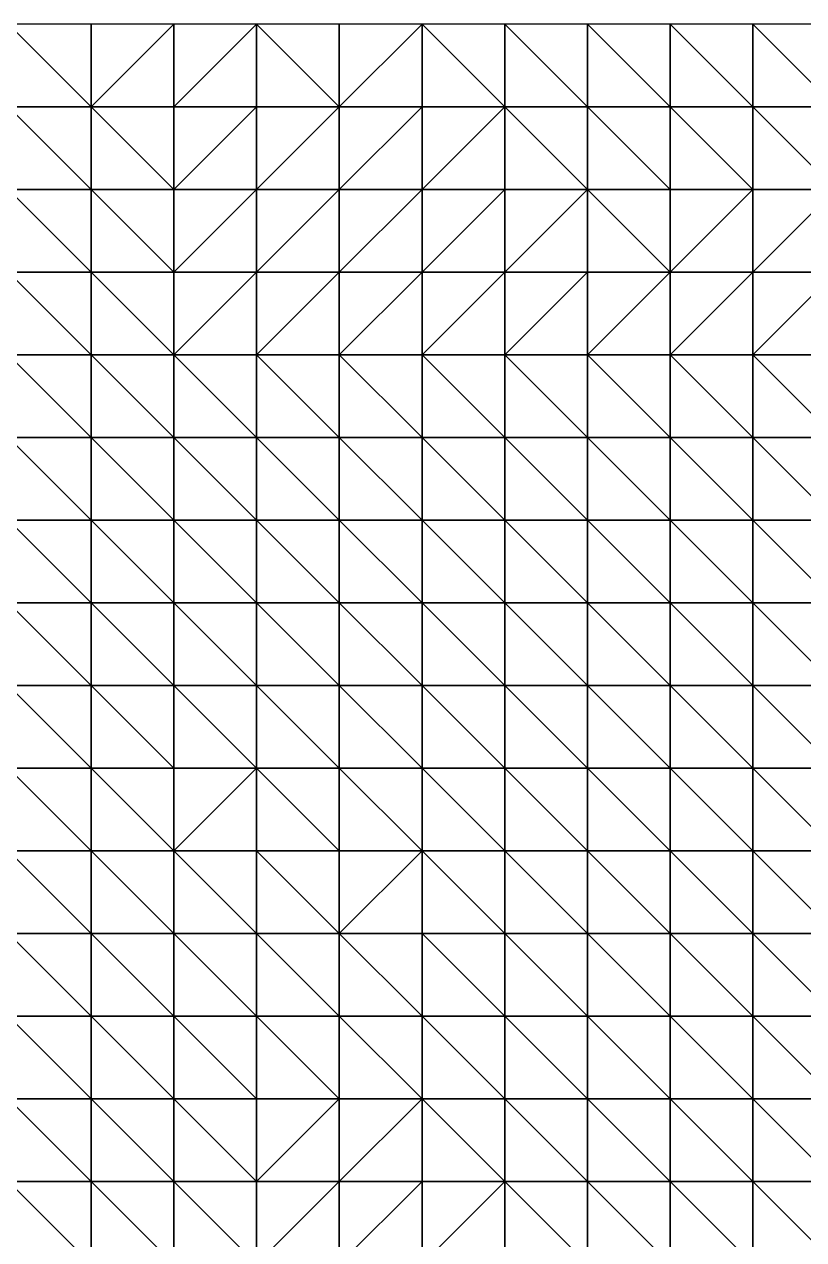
# Model space of a CAD drawing. Header units: metres. Extents: x -315 to 301, y -240 to 232.
# Drawn here: x 70.5 to 145.9, y 114.4 to 232 of the extents above; entities that cross this region are included whole.
import ezdxf

# ---------------------------------------------------------------- set-up
doc = ezdxf.new("R2010")
doc.units = ezdxf.units.M

msp = doc.modelspace()

# ---------------------------------------------------------------- linework, layer by layer
for points in [[(69, 232, -333.8098), (77, 224, -343.2216), (77, 232, -333.3393), (77.0001, 232.0001, -333.3392)], [(69, 232, -333.8098), (69, 224, -345.5745), (77, 224, -343.2216), (77.0001, 224.0001, -343.2215)], [(77, 224, -343.2216), (85, 224, -344.1628), (85, 232, -335.2216), (85.0001, 232.0001, -335.2215)], [(77, 224, -343.2216), (85, 232, -335.2216), (77, 232, -333.3393), (77.0001, 232.0001, -333.3392)], [(85, 224, -344.1628), (93, 224, -345.5745), (93, 232, -338.9863), (93.0001, 232.0001, -338.9862)], [(85, 224, -344.1628), (93, 232, -338.9863), (85, 232, -335.2216), (85.0001, 232.0001, -335.2215)], [(93, 232, -338.9863), (101, 224, -347.9275), (101, 232, -344.6334), (101.0001, 232.0001, -344.6333)], [(93, 232, -338.9863), (93, 224, -345.5745), (101, 224, -347.9275), (101.0001, 224.0001, -347.9274)], [(101, 224, -347.9275), (109, 224, -352.6334), (109, 232, -353.104), (109.0001, 232.0001, -353.1039)], [(101, 224, -347.9275), (109, 232, -353.104), (101, 232, -344.6334), (101.0001, 232.0001, -344.6333)], [(109, 232, -353.104), (117, 224, -359.2216), (117, 232, -360.6334), (117.0001, 232.0001, -360.6333)], [(109, 232, -353.104), (109, 224, -352.6334), (117, 224, -359.2216), (117.0001, 224.0001, -359.2215)], [(117, 232, -360.6334), (125, 224, -362.9863), (125, 232, -362.9863), (125.0001, 232.0001, -362.9862)], [(117, 232, -360.6334), (117, 224, -359.2216), (125, 224, -362.9863), (125.0001, 224.0001, -362.9862)], [(125, 232, -362.9863), (133, 224, -363.9275), (133, 232, -361.5745), (133.0001, 232.0001, -361.5745)], [(125, 232, -362.9863), (125, 224, -362.9863), (133, 224, -363.9275), (133.0001, 224.0001, -363.9274)], [(133, 232, -361.5745), (141, 224, -363.4569), (141, 232, -359.2216), (141.0001, 232.0001, -359.2215)], [(133, 232, -361.5745), (133, 224, -363.9275), (141, 224, -363.4569), (141.0001, 224.0001, -363.4568)], [(141, 232, -359.2216), (149, 224, -362.5158), (149, 232, -356.8687), (149.0001, 232.0001, -356.8686)], [(141, 232, -359.2216), (141, 224, -363.4569), (149, 224, -362.5158), (149.0001, 224.0001, -362.5157)], [(69, 224, -345.5745), (77, 216, -358.2804), (77, 224, -343.2216), (77.0001, 224.0001, -343.2215)], [(69, 224, -345.5745), (69, 216, -361.104), (77, 216, -358.2804), (77.0001, 216.0001, -358.2803)], [(77, 224, -343.2216), (85, 216, -357.3393), (85, 224, -344.1628), (85.0001, 224.0001, -344.1627)], [(77, 224, -343.2216), (77, 216, -358.2804), (85, 216, -357.3393), (85.0001, 216.0001, -357.3392)], [(85, 216, -357.3393), (93, 216, -358.2804), (93, 224, -345.5745), (93.0001, 224.0001, -345.5745)], [(85, 216, -357.3393), (93, 224, -345.5745), (85, 224, -344.1628), (85.0001, 224.0001, -344.1627)], [(93, 216, -358.2804), (101, 216, -358.751), (101, 224, -347.9275), (101.0001, 224.0001, -347.9274)], [(93, 216, -358.2804), (101, 224, -347.9275), (93, 224, -345.5745), (93.0001, 224.0001, -345.5745)], [(101, 216, -358.751), (109, 216, -360.6334), (109, 224, -352.6334), (109.0001, 224.0001, -352.6333)], [(101, 216, -358.751), (109, 224, -352.6334), (101, 224, -347.9275), (101.0001, 224.0001, -347.9274)], [(109, 216, -360.6334), (117, 216, -363.4569), (117, 224, -359.2216), (117.0001, 224.0001, -359.2215)], [(109, 216, -360.6334), (117, 224, -359.2216), (109, 224, -352.6334), (109.0001, 224.0001, -352.6333)], [(117, 224, -359.2216), (125, 216, -365.8098), (125, 224, -362.9863), (125.0001, 224.0001, -362.9862)], [(117, 224, -359.2216), (117, 216, -363.4569), (125, 216, -365.8098), (125.0001, 216.0001, -365.8098)], [(125, 224, -362.9863), (133, 216, -368.1628), (133, 224, -363.9275), (133.0001, 224.0001, -363.9274)], [(125, 224, -362.9863), (125, 216, -365.8098), (133, 216, -368.1628), (133.0001, 216.0001, -368.1627)], [(133, 224, -363.9275), (141, 216, -369.5745), (141, 224, -363.4569), (141.0001, 224.0001, -363.4568)], [(133, 224, -363.9275), (133, 216, -368.1628), (141, 216, -369.5745), (141.0001, 216.0001, -369.5745)], [(141, 224, -363.4569), (149, 216, -369.5745), (149, 224, -362.5158), (149.0001, 224.0001, -362.5157)], [(141, 224, -363.4569), (141, 216, -369.5745), (149, 216, -369.5745), (149.0001, 216.0001, -369.5745)], [(69, 216, -361.104), (77, 208, -371.4569), (77, 216, -358.2804), (77.0001, 216.0001, -358.2803)], [(69, 216, -361.104), (69, 208, -373.3393), (77, 208, -371.4569), (77.0001, 208.0001, -371.4568)], [(77, 216, -358.2804), (85, 208, -369.5745), (85, 216, -357.3393), (85.0001, 216.0001, -357.3392)], [(77, 216, -358.2804), (77, 208, -371.4569), (85, 208, -369.5745), (85.0001, 208.0001, -369.5745)], [(85, 208, -369.5745), (93, 208, -369.5745), (93, 216, -358.2804), (93.0001, 216.0001, -358.2803)], [(85, 208, -369.5745), (93, 216, -358.2804), (85, 216, -357.3393), (85.0001, 216.0001, -357.3392)], [(93, 208, -369.5745), (101, 208, -370.5157), (101, 216, -358.751), (101.0001, 216.0001, -358.7509)], [(93, 208, -369.5745), (101, 216, -358.751), (93, 216, -358.2804), (93.0001, 216.0001, -358.2803)], [(101, 208, -370.5157), (109, 208, -371.9275), (109, 216, -360.6334), (109.0001, 216.0001, -360.6333)], [(101, 208, -370.5157), (109, 216, -360.6334), (101, 216, -358.751), (101.0001, 216.0001, -358.7509)], [(109, 208, -371.9275), (117, 208, -372.3981), (117, 216, -363.4569), (117.0001, 216.0001, -363.4568)], [(109, 208, -371.9275), (117, 216, -363.4569), (109, 216, -360.6334), (109.0001, 216.0001, -360.6333)], [(117, 208, -372.3981), (125, 208, -373.3393), (125, 216, -365.8098), (125.0001, 216.0001, -365.8098)], [(117, 208, -372.3981), (125, 216, -365.8098), (117, 216, -363.4569), (117.0001, 216.0001, -363.4568)], [(125, 216, -365.8098), (133, 208, -375.6922), (133, 216, -368.1628), (133.0001, 216.0001, -368.1627)], [(125, 216, -365.8098), (125, 208, -373.3393), (133, 208, -375.6922), (133.0001, 208.0001, -375.6921)], [(133, 208, -375.6922), (141, 208, -378.5157), (141, 216, -369.5745), (141.0001, 216.0001, -369.5745)], [(133, 208, -375.6922), (141, 216, -369.5745), (133, 216, -368.1628), (133.0001, 216.0001, -368.1627)], [(141, 208, -378.5157), (149, 208, -378.5157), (149, 216, -369.5745), (149.0001, 216.0001, -369.5745)], [(141, 208, -378.5157), (149, 216, -369.5745), (141, 216, -369.5745), (141.0001, 216.0001, -369.5745)], [(69, 208, -373.3393), (77, 200, -378.5157), (77, 208, -371.4569), (77.0001, 208.0001, -371.4568)], [(69, 208, -373.3393), (69, 200, -379.4569), (77, 200, -378.5157), (77.0001, 200.0001, -378.5156)], [(77, 208, -371.4569), (85, 200, -377.104), (85, 208, -369.5745), (85.0001, 208.0001, -369.5745)], [(77, 208, -371.4569), (77, 200, -378.5157), (85, 200, -377.104), (85.0001, 200.0001, -377.1039)], [(85, 200, -377.104), (93, 200, -377.5745), (93, 208, -369.5745), (93.0001, 208.0001, -369.5745)], [(85, 200, -377.104), (93, 208, -369.5745), (85, 208, -369.5745), (85.0001, 208.0001, -369.5745)], [(93, 200, -377.5745), (101, 200, -380.3981), (101, 208, -370.5157), (101.0001, 208.0001, -370.5156)], [(93, 200, -377.5745), (101, 208, -370.5157), (93, 208, -369.5745), (93.0001, 208.0001, -369.5745)], [(101, 200, -380.3981), (109, 200, -382.751), (109, 208, -371.9275), (109.0001, 208.0001, -371.9274)], [(101, 200, -380.3981), (109, 208, -371.9275), (101, 208, -370.5157), (101.0001, 208.0001, -370.5156)], [(109, 200, -382.751), (117, 200, -383.2216), (117, 208, -372.3981), (117.0001, 208.0001, -372.398)], [(109, 200, -382.751), (117, 208, -372.3981), (109, 208, -371.9275), (109.0001, 208.0001, -371.9274)], [(117, 200, -383.2216), (125, 200, -383.6922), (125, 208, -373.3393), (125.0001, 208.0001, -373.3392)], [(117, 200, -383.2216), (125, 208, -373.3393), (117, 208, -372.3981), (117.0001, 208.0001, -372.398)], [(125, 200, -383.6922), (133, 200, -385.5745), (133, 208, -375.6922), (133.0001, 208.0001, -375.6921)], [(125, 200, -383.6922), (133, 208, -375.6922), (125, 208, -373.3393), (125.0001, 208.0001, -373.3392)], [(133, 200, -385.5745), (141, 200, -388.3981), (141, 208, -378.5157), (141.0001, 208.0001, -378.5156)], [(133, 200, -385.5745), (141, 208, -378.5157), (133, 208, -375.6922), (133.0001, 208.0001, -375.6921)], [(141, 200, -388.3981), (149, 200, -388.8687), (149, 208, -378.5157), (149.0001, 208.0001, -378.5156)], [(141, 200, -388.3981), (149, 208, -378.5157), (141, 208, -378.5157), (141.0001, 208.0001, -378.5156)], [(69, 200, -379.4569), (77, 192, -382.751), (77, 200, -378.5157), (77.0001, 200.0001, -378.5156)], [(69, 200, -379.4569), (69, 192, -382.2804), (77, 192, -382.751), (77.0001, 192.0001, -382.7509)], [(77, 200, -378.5157), (85, 192, -381.8098), (85, 200, -377.104), (85.0001, 200.0001, -377.1039)], [(77, 200, -378.5157), (77, 192, -382.751), (85, 192, -381.8098), (85.0001, 192.0001, -381.8098)], [(85, 200, -377.104), (93, 192, -383.6922), (93, 200, -377.5745), (93.0001, 200.0001, -377.5745)], [(85, 200, -377.104), (85, 192, -381.8098), (93, 192, -383.6922), (93.0001, 192.0001, -383.6921)], [(93, 200, -377.5745), (101, 192, -386.9863), (101, 200, -380.3981), (101.0001, 200.0001, -380.398)], [(93, 200, -377.5745), (93, 192, -383.6922), (101, 192, -386.9863), (101.0001, 192.0001, -386.9862)], [(101, 200, -380.3981), (109, 192, -389.3393), (109, 200, -382.751), (109.0001, 200.0001, -382.7509)], [(101, 200, -380.3981), (101, 192, -386.9863), (109, 192, -389.3393), (109.0001, 192.0001, -389.3392)], [(109, 200, -382.751), (117, 192, -390.2804), (117, 200, -383.2216), (117.0001, 200.0001, -383.2215)], [(109, 200, -382.751), (109, 192, -389.3393), (117, 192, -390.2804), (117.0001, 192.0001, -390.2803)], [(117, 200, -383.2216), (125, 192, -390.751), (125, 200, -383.6922), (125.0001, 200.0001, -383.6921)], [(117, 200, -383.2216), (117, 192, -390.2804), (125, 192, -390.751), (125.0001, 192.0001, -390.7509)], [(125, 200, -383.6922), (133, 192, -391.2216), (133, 200, -385.5745), (133.0001, 200.0001, -385.5745)], [(125, 200, -383.6922), (125, 192, -390.751), (133, 192, -391.2216), (133.0001, 192.0001, -391.2215)], [(133, 200, -385.5745), (141, 192, -392.6334), (141, 200, -388.3981), (141.0001, 200.0001, -388.398)], [(133, 200, -385.5745), (133, 192, -391.2216), (141, 192, -392.6334), (141.0001, 192.0001, -392.6333)], [(141, 200, -388.3981), (149, 192, -394.5157), (149, 200, -388.8687), (149.0001, 200.0001, -388.8686)], [(141, 200, -388.3981), (141, 192, -392.6334), (149, 192, -394.5157), (149.0001, 192.0001, -394.5156)], [(69, 192, -382.2804), (77, 184, -385.5745), (77, 192, -382.751), (77.0001, 192.0001, -382.7509)], [(69, 192, -382.2804), (69, 184, -384.1628), (77, 184, -385.5745), (77.0001, 184.0001, -385.5745)], [(77, 192, -382.751), (85, 184, -386.5157), (85, 192, -381.8098), (85.0001, 192.0001, -381.8098)], [(77, 192, -382.751), (77, 184, -385.5745), (85, 184, -386.5157), (85.0001, 184.0001, -386.5156)], [(85, 192, -381.8098), (93, 184, -388.8687), (93, 192, -383.6922), (93.0001, 192.0001, -383.6921)], [(85, 192, -381.8098), (85, 184, -386.5157), (93, 184, -388.8687), (93.0001, 184.0001, -388.8686)], [(93, 192, -383.6922), (101, 184, -392.1628), (101, 192, -386.9863), (101.0001, 192.0001, -386.9862)], [(93, 192, -383.6922), (93, 184, -388.8687), (101, 184, -392.1628), (101.0001, 184.0001, -392.1627)], [(101, 192, -386.9863), (109, 184, -393.5745), (109, 192, -389.3393), (109.0001, 192.0001, -389.3392)], [(101, 192, -386.9863), (101, 184, -392.1628), (109, 184, -393.5745), (109.0001, 184.0001, -393.5745)], [(109, 192, -389.3393), (117, 184, -394.0451), (117, 192, -390.2804), (117.0001, 192.0001, -390.2803)], [(109, 192, -389.3393), (109, 184, -393.5745), (117, 184, -394.0451), (117.0001, 184.0001, -394.045)], [(117, 192, -390.2804), (125, 184, -394.0451), (125, 192, -390.751), (125.0001, 192.0001, -390.7509)], [(117, 192, -390.2804), (117, 184, -394.0451), (125, 184, -394.0451), (125.0001, 184.0001, -394.045)], [(125, 192, -390.751), (133, 184, -393.5745), (133, 192, -391.2216), (133.0001, 192.0001, -391.2215)], [(125, 192, -390.751), (125, 184, -394.0451), (133, 184, -393.5745), (133.0001, 184.0001, -393.5745)], [(133, 192, -391.2216), (141, 184, -394.5157), (141, 192, -392.6334), (141.0001, 192.0001, -392.6333)], [(133, 192, -391.2216), (133, 184, -393.5745), (141, 184, -394.5157), (141.0001, 184.0001, -394.5156)], [(141, 192, -392.6334), (149, 184, -396.3981), (149, 192, -394.5157), (149.0001, 192.0001, -394.5156)], [(141, 192, -392.6334), (141, 184, -394.5157), (149, 184, -396.3981), (149.0001, 184.0001, -396.398)], [(69, 184, -384.1628), (77, 176, -386.9863), (77, 184, -385.5745), (77.0001, 184.0001, -385.5745)], [(69, 184, -384.1628), (69, 176, -385.104), (77, 176, -386.9863), (77.0001, 176.0001, -386.9862)], [(77, 184, -385.5745), (85, 176, -389.3393), (85, 184, -386.5157), (85.0001, 184.0001, -386.5156)], [(77, 184, -385.5745), (77, 176, -386.9863), (85, 176, -389.3393), (85.0001, 176.0001, -389.3392)], [(85, 184, -386.5157), (93, 176, -392.1628), (93, 184, -388.8687), (93.0001, 184.0001, -388.8686)], [(85, 184, -386.5157), (85, 176, -389.3393), (93, 176, -392.1628), (93.0001, 176.0001, -392.1627)], [(93, 184, -388.8687), (101, 176, -394.9863), (101, 184, -392.1628), (101.0001, 184.0001, -392.1627)], [(93, 184, -388.8687), (93, 176, -392.1628), (101, 176, -394.9863), (101.0001, 176.0001, -394.9862)], [(101, 184, -392.1628), (109, 176, -396.3981), (109, 184, -393.5745), (109.0001, 184.0001, -393.5745)], [(101, 184, -392.1628), (101, 176, -394.9863), (109, 176, -396.3981), (109.0001, 176.0001, -396.398)], [(109, 184, -393.5745), (117, 176, -396.3981), (117, 184, -394.0451), (117.0001, 184.0001, -394.045)], [(109, 184, -393.5745), (109, 176, -396.3981), (117, 176, -396.3981), (117.0001, 176.0001, -396.398)], [(117, 184, -394.0451), (125, 176, -396.3981), (125, 184, -394.0451), (125.0001, 184.0001, -394.045)], [(117, 184, -394.0451), (117, 176, -396.3981), (125, 176, -396.3981), (125.0001, 176.0001, -396.398)], [(125, 184, -394.0451), (133, 176, -396.3981), (133, 184, -393.5745), (133.0001, 184.0001, -393.5745)], [(125, 184, -394.0451), (125, 176, -396.3981), (133, 176, -396.3981), (133.0001, 176.0001, -396.398)], [(133, 184, -393.5745), (141, 176, -396.8687), (141, 184, -394.5157), (141.0001, 184.0001, -394.5156)], [(133, 184, -393.5745), (133, 176, -396.3981), (141, 176, -396.8687), (141.0001, 176.0001, -396.8686)], [(141, 184, -394.5157), (149, 176, -398.2804), (149, 184, -396.3981), (149.0001, 184.0001, -396.398)], [(141, 184, -394.5157), (141, 176, -396.8687), (149, 176, -398.2804), (149.0001, 176.0001, -398.2803)], [(69, 176, -385.104), (77, 168, -386.9863), (77, 176, -386.9863), (77.0001, 176.0001, -386.9862)], [(69, 176, -385.104), (69, 168, -384.1628), (77, 168, -386.9863), (77.0001, 168.0001, -386.9862)], [(77, 176, -386.9863), (85, 168, -390.2804), (85, 176, -389.3393), (85.0001, 176.0001, -389.3392)], [(77, 176, -386.9863), (77, 168, -386.9863), (85, 168, -390.2804), (85.0001, 168.0001, -390.2803)], [(85, 176, -389.3393), (93, 168, -394.0451), (93, 176, -392.1628), (93.0001, 176.0001, -392.1627)], [(85, 176, -389.3393), (85, 168, -390.2804), (93, 168, -394.0451), (93.0001, 168.0001, -394.045)], [(93, 176, -392.1628), (101, 168, -396.8687), (101, 176, -394.9863), (101.0001, 176.0001, -394.9862)], [(93, 176, -392.1628), (93, 168, -394.0451), (101, 168, -396.8687), (101.0001, 168.0001, -396.8686)], [(101, 176, -394.9863), (109, 168, -398.2804), (109, 176, -396.3981), (109.0001, 176.0001, -396.398)], [(101, 176, -394.9863), (101, 168, -396.8687), (109, 168, -398.2804), (109.0001, 168.0001, -398.2803)], [(109, 176, -396.3981), (117, 168, -398.751), (117, 176, -396.3981), (117.0001, 176.0001, -396.398)], [(109, 176, -396.3981), (109, 168, -398.2804), (117, 168, -398.751), (117.0001, 168.0001, -398.7509)], [(117, 176, -396.3981), (125, 168, -398.751), (125, 176, -396.3981), (125.0001, 176.0001, -396.398)], [(117, 176, -396.3981), (117, 168, -398.751), (125, 168, -398.751), (125.0001, 168.0001, -398.7509)], [(125, 176, -396.3981), (133, 168, -399.2216), (133, 176, -396.3981), (133.0001, 176.0001, -396.398)], [(125, 176, -396.3981), (125, 168, -398.751), (133, 168, -399.2216), (133.0001, 168.0001, -399.2215)], [(133, 176, -396.3981), (141, 168, -400.1628), (141, 176, -396.8687), (141.0001, 176.0001, -396.8686)], [(133, 176, -396.3981), (133, 168, -399.2216), (141, 168, -400.1628), (141.0001, 168.0001, -400.1627)], [(141, 176, -396.8687), (149, 168, -400.1628), (149, 176, -398.2804), (149.0001, 176.0001, -398.2803)], [(141, 176, -396.8687), (141, 168, -400.1628), (149, 168, -400.1628), (149.0001, 168.0001, -400.1627)], [(69, 168, -384.1628), (77, 160, -384.1628), (77, 168, -386.9863), (77.0001, 168.0001, -386.9862)], [(69, 168, -384.1628), (69, 160, -380.3981), (77, 160, -384.1628), (77.0001, 160.0001, -384.1627)], [(77, 168, -386.9863), (85, 160, -389.3393), (85, 168, -390.2804), (85.0001, 168.0001, -390.2803)], [(77, 168, -386.9863), (77, 160, -384.1628), (85, 160, -389.3393), (85.0001, 160.0001, -389.3392)], [(85, 168, -390.2804), (93, 160, -394.0451), (93, 168, -394.0451), (93.0001, 168.0001, -394.045)], [(85, 168, -390.2804), (85, 160, -389.3393), (93, 160, -394.0451), (93.0001, 160.0001, -394.045)], [(93, 168, -394.0451), (101, 160, -398.2804), (101, 168, -396.8687), (101.0001, 168.0001, -396.8686)], [(93, 168, -394.0451), (93, 160, -394.0451), (101, 160, -398.2804), (101.0001, 160.0001, -398.2803)], [(101, 168, -396.8687), (109, 160, -400.1628), (109, 168, -398.2804), (109.0001, 168.0001, -398.2803)], [(101, 168, -396.8687), (101, 160, -398.2804), (109, 160, -400.1628), (109.0001, 160.0001, -400.1627)], [(109, 168, -398.2804), (117, 160, -401.104), (117, 168, -398.751), (117.0001, 168.0001, -398.7509)], [(109, 168, -398.2804), (109, 160, -400.1628), (117, 160, -401.104), (117.0001, 160.0001, -401.1039)], [(117, 168, -398.751), (125, 160, -401.5745), (125, 168, -398.751), (125.0001, 168.0001, -398.7509)], [(117, 168, -398.751), (117, 160, -401.104), (125, 160, -401.5745), (125.0001, 160.0001, -401.5745)], [(125, 168, -398.751), (133, 160, -402.0451), (133, 168, -399.2216), (133.0001, 168.0001, -399.2215)], [(125, 168, -398.751), (125, 160, -401.5745), (133, 160, -402.0451), (133.0001, 160.0001, -402.045)], [(133, 168, -399.2216), (141, 160, -402.5157), (141, 168, -400.1628), (141.0001, 168.0001, -400.1627)], [(133, 168, -399.2216), (133, 160, -402.0451), (141, 160, -402.5157), (141.0001, 160.0001, -402.5156)], [(141, 168, -400.1628), (149, 160, -401.5745), (149, 168, -400.1628), (149.0001, 168.0001, -400.1627)], [(141, 168, -400.1628), (141, 160, -402.5157), (149, 160, -401.5745), (149.0001, 160.0001, -401.5745)], [(77, 152, -375.2216), (77, 160, -384.1628), (69, 160, -380.3981), (69.0001, 160.0001, -380.398)], [(77, 152, -375.2216), (69, 160, -380.3981), (69, 152, -370.0451), (69.0001, 152.0001, -370.045)], [(85, 152, -382.2804), (85, 160, -389.3393), (77, 160, -384.1628), (77.0001, 160.0001, -384.1627)], [(85, 152, -382.2804), (77, 160, -384.1628), (77, 152, -375.2216), (77.0001, 152.0001, -375.2215)], [(85, 152, -382.2804), (93, 152, -390.2804), (93, 160, -394.0451), (93.0001, 160.0001, -394.045)], [(85, 152, -382.2804), (93, 160, -394.0451), (85, 160, -389.3393), (85.0001, 160.0001, -389.3392)], [(93, 160, -394.0451), (101, 152, -397.3393), (101, 160, -398.2804), (101.0001, 160.0001, -398.2803)], [(93, 160, -394.0451), (93, 152, -390.2804), (101, 152, -397.3393), (101.0001, 152.0001, -397.3392)], [(101, 160, -398.2804), (109, 152, -401.104), (109, 160, -400.1628), (109.0001, 160.0001, -400.1627)], [(101, 160, -398.2804), (101, 152, -397.3393), (109, 152, -401.104), (109.0001, 152.0001, -401.1039)], [(109, 160, -400.1628), (117, 152, -402.5157), (117, 160, -401.104), (117.0001, 160.0001, -401.1039)], [(109, 160, -400.1628), (109, 152, -401.104), (117, 152, -402.5157), (117.0001, 152.0001, -402.5156)], [(117, 160, -401.104), (125, 152, -403.4569), (125, 160, -401.5745), (125.0001, 160.0001, -401.5745)], [(117, 160, -401.104), (117, 152, -402.5157), (125, 152, -403.4569), (125.0001, 152.0001, -403.4568)], [(125, 160, -401.5745), (133, 152, -403.9275), (133, 160, -402.0451), (133.0001, 160.0001, -402.045)], [(125, 160, -401.5745), (125, 152, -403.4569), (133, 152, -403.9275), (133.0001, 152.0001, -403.9274)], [(133, 160, -402.0451), (141, 152, -403.4569), (141, 160, -402.5157), (141.0001, 160.0001, -402.5156)], [(133, 160, -402.0451), (133, 152, -403.9275), (141, 152, -403.4569), (141.0001, 152.0001, -403.4568)], [(141, 160, -402.5157), (149, 152, -402.5157), (149, 160, -401.5745), (149.0001, 160.0001, -401.5745)], [(141, 160, -402.5157), (141, 152, -403.4569), (149, 152, -402.5157), (149.0001, 152.0001, -402.5156)], [(77, 144, -360.1628), (77, 152, -375.2216), (69, 152, -370.0451), (69.0001, 152.0001, -370.045)], [(77, 144, -360.1628), (69, 152, -370.0451), (69, 144, -354.9863), (69.0001, 144.0001, -354.9862)], [(85, 144, -368.6334), (85, 152, -382.2804), (77, 152, -375.2216), (77.0001, 152.0001, -375.2215)], [(85, 144, -368.6334), (77, 152, -375.2216), (77, 144, -360.1628), (77.0001, 144.0001, -360.1627)], [(93, 144, -379.4569), (93, 152, -390.2804), (85, 152, -382.2804), (85.0001, 152.0001, -382.2803)], [(93, 144, -379.4569), (85, 152, -382.2804), (85, 144, -368.6334), (85.0001, 144.0001, -368.6333)], [(101, 144, -389.8098), (101, 152, -397.3393), (93, 152, -390.2804), (93.0001, 152.0001, -390.2803)], [(101, 144, -389.8098), (93, 152, -390.2804), (93, 144, -379.4569), (93.0001, 144.0001, -379.4568)], [(101, 144, -389.8098), (109, 144, -397.8098), (109, 152, -401.104), (109.0001, 152.0001, -401.1039)], [(101, 144, -389.8098), (109, 152, -401.104), (101, 152, -397.3393), (101.0001, 152.0001, -397.3392)], [(109, 152, -401.104), (117, 144, -402.0451), (117, 152, -402.5157), (117.0001, 152.0001, -402.5156)], [(109, 152, -401.104), (109, 144, -397.8098), (117, 144, -402.0451), (117.0001, 144.0001, -402.045)], [(117, 152, -402.5157), (125, 144, -403.9275), (125, 152, -403.4569), (125.0001, 152.0001, -403.4568)], [(117, 152, -402.5157), (117, 144, -402.0451), (125, 144, -403.9275), (125.0001, 144.0001, -403.9274)], [(125, 152, -403.4569), (133, 144, -404.3981), (133, 152, -403.9275), (133.0001, 152.0001, -403.9274)], [(125, 152, -403.4569), (125, 144, -403.9275), (133, 144, -404.3981), (133.0001, 144.0001, -404.398)], [(133, 152, -403.9275), (141, 144, -403.9275), (141, 152, -403.4569), (141.0001, 152.0001, -403.4568)], [(133, 152, -403.9275), (133, 144, -404.3981), (141, 144, -403.9275), (141.0001, 144.0001, -403.9274)], [(141, 152, -403.4569), (149, 144, -402.9863), (149, 152, -402.5157), (149.0001, 152.0001, -402.5156)], [(141, 152, -403.4569), (141, 144, -403.9275), (149, 144, -402.9863), (149.0001, 144.0001, -402.9862)], [(77, 136, -346.0451), (77, 144, -360.1628), (69, 144, -354.9863), (69.0001, 144.0001, -354.9862)], [(77, 136, -346.0451), (69, 144, -354.9863), (69, 136, -341.3393), (69.0001, 136.0001, -341.3392)], [(85, 136, -353.5745), (85, 144, -368.6334), (77, 144, -360.1628), (77.0001, 144.0001, -360.1627)], [(85, 136, -353.5745), (77, 144, -360.1628), (77, 136, -346.0451), (77.0001, 136.0001, -346.045)], [(93, 136, -363.9275), (93, 144, -379.4569), (85, 144, -368.6334), (85.0001, 144.0001, -368.6333)], [(93, 136, -363.9275), (85, 144, -368.6334), (85, 136, -353.5745), (85.0001, 136.0001, -353.5745)], [(101, 136, -375.2216), (101, 144, -389.8098), (93, 144, -379.4569), (93.0001, 144.0001, -379.4568)], [(101, 136, -375.2216), (93, 144, -379.4569), (93, 136, -363.9275), (93.0001, 136.0001, -363.9274)], [(109, 136, -386.9863), (109, 144, -397.8098), (101, 144, -389.8098), (101.0001, 144.0001, -389.8098)], [(109, 136, -386.9863), (101, 144, -389.8098), (101, 136, -375.2216), (101.0001, 136.0001, -375.2215)], [(117, 136, -395.9275), (117, 144, -402.0451), (109, 144, -397.8098), (109.0001, 144.0001, -397.8098)], [(117, 136, -395.9275), (109, 144, -397.8098), (109, 136, -386.9863), (109.0001, 136.0001, -386.9862)], [(117, 144, -402.0451), (125, 136, -401.104), (125, 144, -403.9275), (125.0001, 144.0001, -403.9274)], [(117, 144, -402.0451), (117, 136, -395.9275), (125, 136, -401.104), (125.0001, 136.0001, -401.1039)], [(125, 144, -403.9275), (133, 136, -403.4569), (133, 144, -404.3981), (133.0001, 144.0001, -404.398)], [(125, 144, -403.9275), (125, 136, -401.104), (133, 136, -403.4569), (133.0001, 136.0001, -403.4568)], [(133, 144, -404.3981), (141, 136, -403.9275), (141, 144, -403.9275), (141.0001, 144.0001, -403.9274)], [(133, 144, -404.3981), (133, 136, -403.4569), (141, 136, -403.9275), (141.0001, 136.0001, -403.9274)], [(141, 144, -403.9275), (149, 136, -403.4569), (149, 144, -402.9863), (149.0001, 144.0001, -402.9862)], [(141, 144, -403.9275), (141, 136, -403.9275), (149, 136, -403.4569), (149.0001, 136.0001, -403.4568)], [(69, 136, -341.3393), (77, 128, -338.5157), (77, 136, -346.0451), (77.0001, 136.0001, -346.045)], [(69, 136, -341.3393), (69, 128, -335.6922), (77, 128, -338.5157), (77.0001, 128.0001, -338.5156)], [(85, 128, -343.6922), (85, 136, -353.5745), (77, 136, -346.0451), (77.0001, 136.0001, -346.045)], [(85, 128, -343.6922), (77, 136, -346.0451), (77, 128, -338.5157), (77.0001, 128.0001, -338.5156)], [(93, 128, -351.2216), (93, 136, -363.9275), (85, 136, -353.5745), (85.0001, 136.0001, -353.5745)], [(93, 128, -351.2216), (85, 136, -353.5745), (85, 128, -343.6922), (85.0001, 128.0001, -343.6921)], [(101, 128, -361.5745), (101, 136, -375.2216), (93, 136, -363.9275), (93.0001, 136.0001, -363.9274)], [(101, 128, -361.5745), (93, 136, -363.9275), (93, 128, -351.2216), (93.0001, 128.0001, -351.2215)], [(109, 128, -372.8687), (109, 136, -386.9863), (101, 136, -375.2216), (101.0001, 136.0001, -375.2215)], [(109, 128, -372.8687), (101, 136, -375.2216), (101, 128, -361.5745), (101.0001, 128.0001, -361.5745)], [(117, 128, -384.6334), (117, 136, -395.9275), (109, 136, -386.9863), (109.0001, 136.0001, -386.9862)], [(117, 128, -384.6334), (109, 136, -386.9863), (109, 128, -372.8687), (109.0001, 128.0001, -372.8686)], [(125, 128, -393.5745), (125, 136, -401.104), (117, 136, -395.9275), (117.0001, 136.0001, -395.9274)], [(125, 128, -393.5745), (117, 136, -395.9275), (117, 128, -384.6334), (117.0001, 128.0001, -384.6333)], [(125, 136, -401.104), (133, 128, -399.6922), (133, 136, -403.4569), (133.0001, 136.0001, -403.4568)], [(125, 136, -401.104), (125, 128, -393.5745), (133, 128, -399.6922), (133.0001, 128.0001, -399.6921)], [(133, 136, -403.4569), (141, 128, -402.5157), (141, 136, -403.9275), (141.0001, 136.0001, -403.9274)], [(133, 136, -403.4569), (133, 128, -399.6922), (141, 128, -402.5157), (141.0001, 128.0001, -402.5156)], [(141, 136, -403.9275), (149, 128, -402.9863), (149, 136, -403.4569), (149.0001, 136.0001, -403.4568)], [(141, 136, -403.9275), (141, 128, -402.5157), (149, 128, -402.9863), (149.0001, 128.0001, -402.9862)], [(69, 128, -335.6922), (77, 120, -337.1039), (77, 128, -338.5157), (77.0001, 128.0001, -338.5156)], [(69, 128, -335.6922), (69, 120, -338.0451), (77, 120, -337.1039), (77.0001, 120.0001, -337.1039)], [(77, 128, -338.5157), (85, 120, -338.9863), (85, 128, -343.6922), (85.0001, 128.0001, -343.6921)], [(77, 128, -338.5157), (77, 120, -337.1039), (85, 120, -338.9863), (85.0001, 120.0001, -338.9862)], [(85, 128, -343.6922), (93, 120, -344.6334), (93, 128, -351.2216), (93.0001, 128.0001, -351.2215)], [(85, 128, -343.6922), (85, 120, -338.9863), (93, 120, -344.6334), (93.0001, 120.0001, -344.6333)], [(93, 120, -344.6334), (101, 120, -352.6334), (101, 128, -361.5745), (101.0001, 128.0001, -361.5745)], [(93, 120, -344.6334), (101, 128, -361.5745), (93, 128, -351.2216), (93.0001, 128.0001, -351.2215)], [(101, 120, -352.6334), (109, 120, -362.5158), (109, 128, -372.8687), (109.0001, 128.0001, -372.8686)], [(101, 120, -352.6334), (109, 128, -372.8687), (101, 128, -361.5745), (101.0001, 128.0001, -361.5745)], [(117, 120, -372.8687), (117, 128, -384.6334), (109, 128, -372.8687), (109.0001, 128.0001, -372.8686)], [(117, 120, -372.8687), (109, 128, -372.8687), (109, 120, -362.5158), (109.0001, 120.0001, -362.5157)], [(125, 120, -382.2804), (125, 128, -393.5745), (117, 128, -384.6334), (117.0001, 128.0001, -384.6333)], [(125, 120, -382.2804), (117, 128, -384.6334), (117, 120, -372.8687), (117.0001, 120.0001, -372.8686)], [(133, 120, -391.6922), (133, 128, -399.6922), (125, 128, -393.5745), (125.0001, 128.0001, -393.5745)], [(133, 120, -391.6922), (125, 128, -393.5745), (125, 120, -382.2804), (125.0001, 120.0001, -382.2803)], [(133, 128, -399.6922), (141, 120, -398.2804), (141, 128, -402.5157), (141.0001, 128.0001, -402.5156)], [(133, 128, -399.6922), (133, 120, -391.6922), (141, 120, -398.2804), (141.0001, 120.0001, -398.2803)], [(141, 128, -402.5157), (149, 120, -401.5745), (149, 128, -402.9863), (149.0001, 128.0001, -402.9862)], [(141, 128, -402.5157), (141, 120, -398.2804), (149, 120, -401.5745), (149.0001, 120.0001, -401.5745)], [(69, 120, -338.0451), (77, 112, -338.5157), (77, 120, -337.1039), (77.0001, 120.0001, -337.1039)], [(69, 120, -338.0451), (69, 112, -344.1628), (77, 112, -338.5157), (77.0001, 112.0001, -338.5156)], [(77, 120, -337.1039), (85, 112, -338.0451), (85, 120, -338.9863), (85.0001, 120.0001, -338.9862)], [(77, 120, -337.1039), (77, 112, -338.5157), (85, 112, -338.0451), (85.0001, 112.0001, -338.045)], [(85, 120, -338.9863), (93, 112, -341.8098), (93, 120, -344.6334), (93.0001, 120.0001, -344.6333)], [(85, 120, -338.9863), (85, 112, -338.0451), (93, 112, -341.8098), (93.0001, 112.0001, -341.8098)], [(93, 112, -341.8098), (101, 112, -348.8687), (101, 120, -352.6334), (101.0001, 120.0001, -352.6333)], [(93, 112, -341.8098), (101, 120, -352.6334), (93, 120, -344.6334), (93.0001, 120.0001, -344.6333)], [(101, 112, -348.8687), (109, 112, -356.8687), (109, 120, -362.5158), (109.0001, 120.0001, -362.5157)], [(101, 112, -348.8687), (109, 120, -362.5158), (101, 120, -352.6334), (101.0001, 120.0001, -352.6333)], [(109, 112, -356.8687), (117, 112, -364.8687), (117, 120, -372.8687), (117.0001, 120.0001, -372.8686)], [(109, 112, -356.8687), (117, 120, -372.8687), (109, 120, -362.5158), (109.0001, 120.0001, -362.5157)], [(125, 112, -371.9275), (125, 120, -382.2804), (117, 120, -372.8687), (117.0001, 120.0001, -372.8686)], [(125, 112, -371.9275), (117, 120, -372.8687), (117, 112, -364.8687), (117.0001, 112.0001, -364.8686)], [(133, 112, -380.8687), (133, 120, -391.6922), (125, 120, -382.2804), (125.0001, 120.0001, -382.2803)], [(133, 112, -380.8687), (125, 120, -382.2804), (125, 112, -371.9275), (125.0001, 112.0001, -371.9274)], [(141, 112, -390.2804), (141, 120, -398.2804), (133, 120, -391.6922), (133.0001, 120.0001, -391.6921)], [(141, 112, -390.2804), (133, 120, -391.6922), (133, 112, -380.8687), (133.0001, 112.0001, -380.8686)], [(149, 112, -397.8098), (149, 120, -401.5745), (141, 120, -398.2804), (141.0001, 120.0001, -398.2803)], [(149, 112, -397.8098), (141, 120, -398.2804), (141, 112, -390.2804), (141.0001, 112.0001, -390.2803)]]:
    msp.add_3dface(points)

doc.saveas('drawing.dxf')
